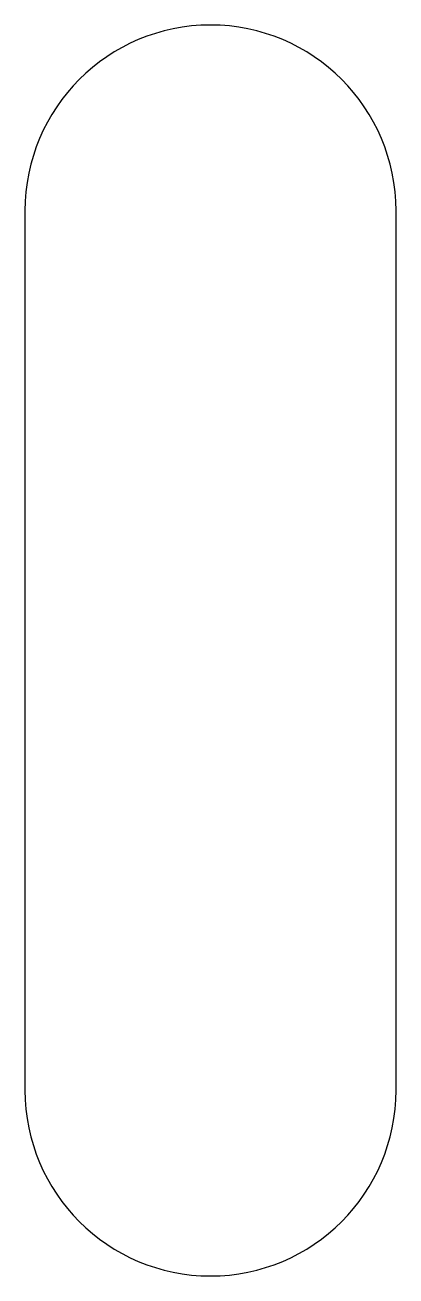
# Model space of a CAD drawing. Header units: metres. Extents: x -9.5 to 9.5, y 8 to 72.
import ezdxf

# ---------------------------------------------------------------- set-up
doc = ezdxf.new("R2010")
doc.units = ezdxf.units.M

msp = doc.modelspace()

# ---------------------------------------------------------------- linework, layer by layer
at = {"layer": 'PARAMETRIX'}
for p, q in [((-9.5, 62.5), (-9.5, 17.5)), ((9.5, 17.5), (9.5, 62.5))]:
    msp.add_line(p, q, dxfattribs=at)
for centre, start, end in [((0, 62.5), 0, 180), ((0, 17.5), 180, 0)]:
    msp.add_arc(centre, 9.5, start, end, dxfattribs=at)

doc.saveas('drawing.dxf')
